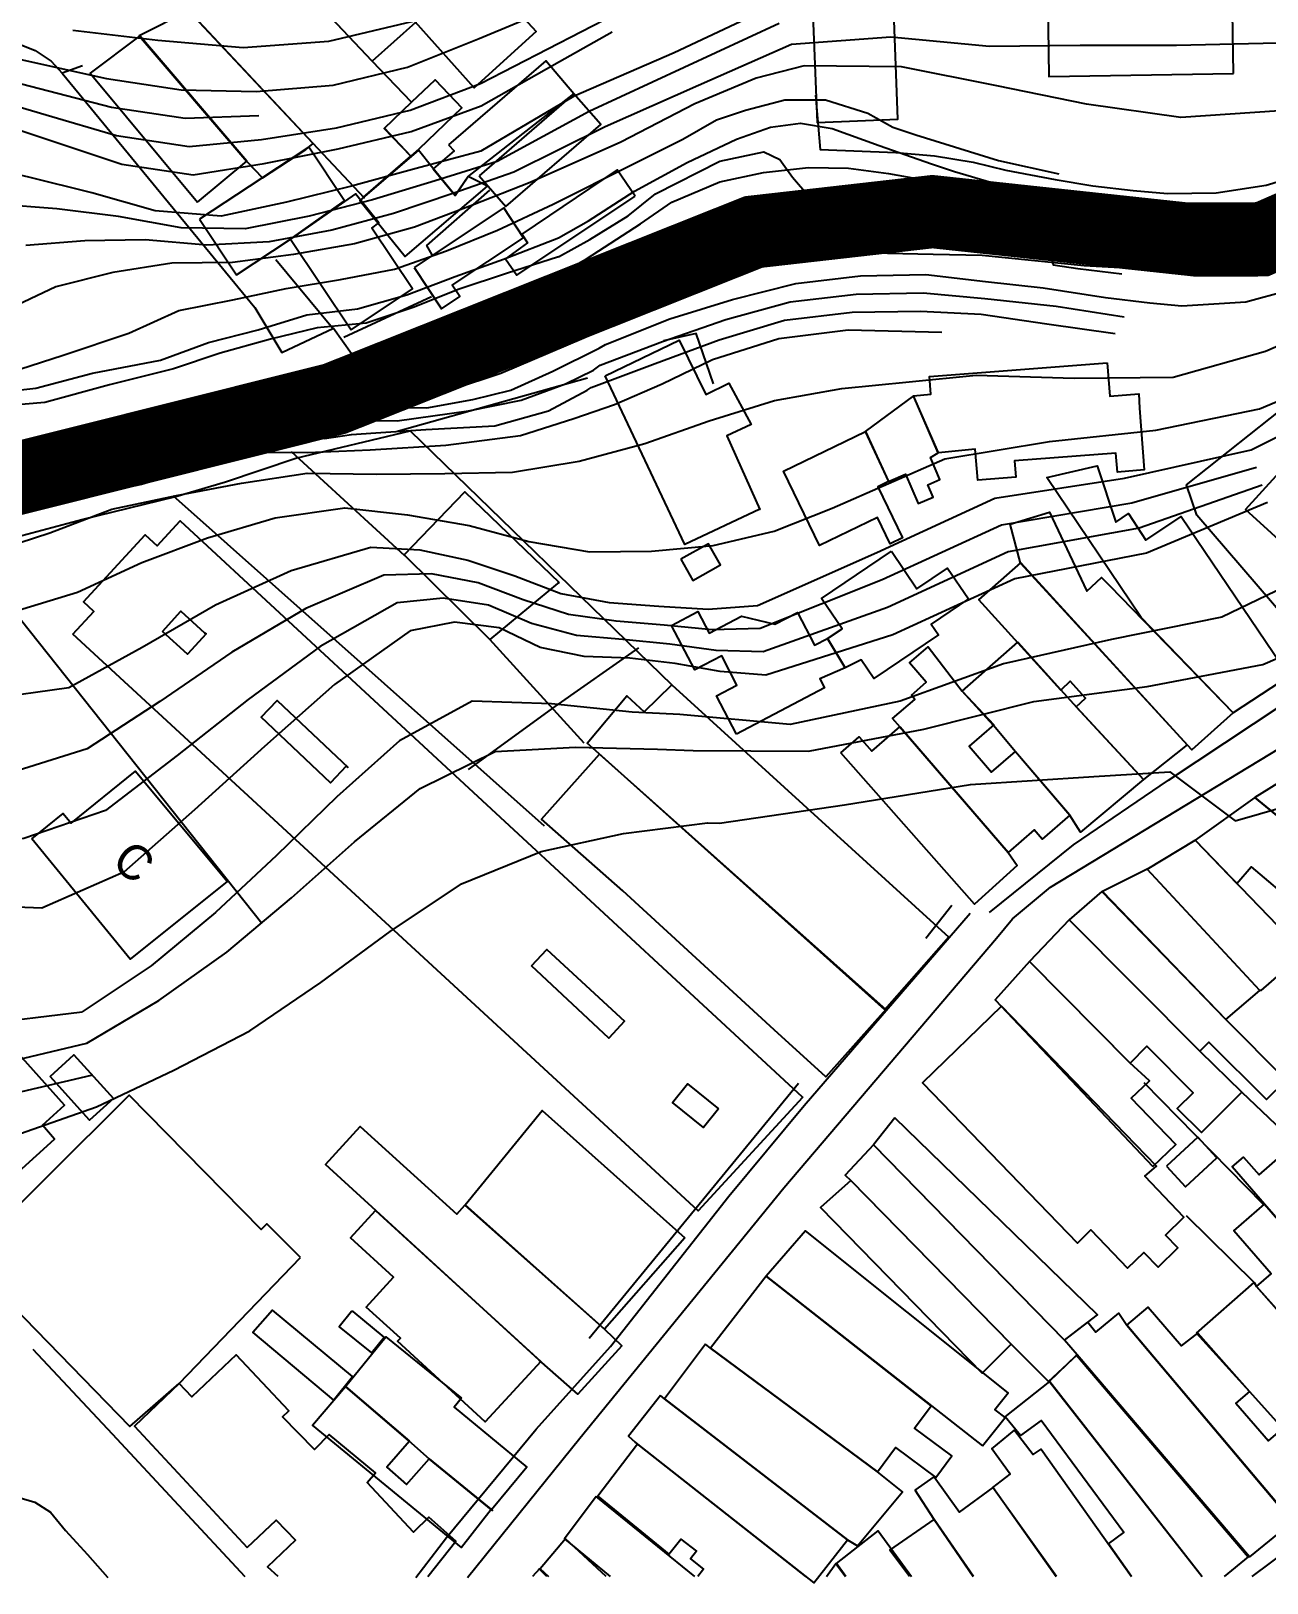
# Model space of a CAD drawing. Header units: millimetres. Extents: x 387 to 811, y 539 to 827.
# Drawn here: x 494.291 to 496.687, y 687.206 to 690.214 of the extents above; entities that cross this region are included whole.
import ezdxf

# ---------------------------------------------------------------- set-up
doc = ezdxf.new("R2010")
doc.units = ezdxf.units.MM
doc.layers.add('7', color=8, linetype='Continuous')

msp = doc.modelspace()

# ---------------------------------------------------------------- linework, layer by layer
at = {"layer": '7', "const_width": 0.1416, "elevation": 74.5159}
msp.add_lwpolyline([(491.5409, 689.4368), (491.7853, 689.6104), (492.0534, 689.6972), (492.3845, 689.7366), (492.6605, 689.6262), (493.3071, 689.3421), (493.5357, 689.2869), (493.6777, 689.2711), (494.1823, 689.3263), (494.8796, 689.5011), (495.6918, 689.8246), (496.0387, 689.864), (496.5512, 689.8088), (496.6746, 689.8091), (497.0531, 689.9748), (497.5656, 690.18), (497.8103, 690.2434), (498.3782, 690.6074), (499.8334, 691.1935), (500.5344, 691.3623)], dxfattribs=at)
at = {"layer": '7', "extrusion": (0.029306, 0.001412, 0.999569), "elevation": 88.6744}
for points in [[(664.8799, -525.8482), (664.979, -525.8197), (664.9677, -525.7558)], [(664.817, -525.2288), (664.9027, -525.6046)], [(662.5913, -525.2603), (662.8508, -525.4909), (663.3165, -525.9098), (663.7797, -526.3449), (663.8161, -526.3779), (663.8734, -526.4547), (664.2121, -527.0791), (664.1805, -527.1345)], [(662.5961, -525.1601), (662.6709, -525.2234), (662.8724, -525.4075), (663.0252, -525.5589), (663.3055, -525.8026), (663.4739, -525.9565), (663.8305, -526.2965)], [(663.7862, -526.2079), (663.8481, -526.2614)], [(663.0434, -525.5182), (663.5179, -525.9481)], [(662.6354, -524.3449), (662.6376, -524.3437), (662.6621, -524.3235), (662.6931, -524.3094), (662.7212, -524.2985), (662.7501, -524.3067), (662.773, -524.3215), (662.7863, -524.3398), (662.7907, -524.3682), (662.7889, -524.3967), (662.7776, -524.4291), (662.7568, -524.4586), (662.7201, -524.4857), (662.6712, -524.5261), (662.6253, -524.563), (662.6249, -524.5633)]]:
    msp.add_lwpolyline(points, dxfattribs=at)
at = {"layer": '7'}
for points in [[(494.7271, 690.0969, 73.704), (494.8763, 690.1089, 73.6996), (495.021, 690.1439, 73.6953), (495.1599, 690.1994, 73.6911), (495.2979, 690.2573, 73.687), (495.4359, 690.3152, 73.6829), (495.5761, 690.3684, 73.6787), (495.7169, 690.4089, 73.6745), (495.8633, 690.4325, 73.6702), (496.0083, 690.4691, 73.6659), (496.1432, 690.529, 73.6618), (496.2339, 690.6063, 73.6591), (496.3298, 690.6771, 73.6562), (496.4401, 690.7121, 73.6529), (496.5585, 690.7044, 73.6494), (496.6756, 690.681, 73.646), (496.7921, 690.6546, 73.6426), (496.9067, 690.6207, 73.6393), (497.014, 690.5934, 73.6362)], [(494.7378, 690.0037, 73.7487), (494.8828, 690.0266, 73.7444), (495.0256, 690.061, 73.7401), (495.1624, 690.1126, 73.7361), (495.2929, 690.1797, 73.7321), (495.4236, 690.2468, 73.7282), (495.5608, 690.2999, 73.7241), (495.6952, 690.3534, 73.7201), (495.8336, 690.3966, 73.716), (495.9776, 690.425, 73.7117), (496.1168, 690.4663, 73.7076), (496.2197, 690.5412, 73.7045), (496.326, 690.6116, 73.7012), (496.4442, 690.6541, 73.6977), (496.5707, 690.656, 73.694), (496.696, 690.6302, 73.6904), (496.8199, 690.5989, 73.6868), (496.9424, 690.5625, 73.6832), (497.0307, 690.5428, 73.6807), (497.0889, 690.5347, 73.679)], [(494.3718, 690.2161, 73.6693), (494.5367, 690.1963, 73.6645), (494.7024, 690.1821, 73.6597), (494.8683, 690.1947, 73.6548), (495.029, 690.2327, 73.6501), (495.114, 690.26, 73.6475), (495.2497, 690.3073, 73.6435), (495.383, 690.3566, 73.6395), (495.4952, 690.3982, 73.6362)], [(493.0796, 690.3485, 73.7519), (493.277, 690.2987, 73.7462), (493.2899, 690.2957, 73.7458), (493.4353, 690.2989, 73.7416), (493.5814, 690.2872, 73.7373), (493.7248, 690.2737, 73.7331), (493.8701, 690.2653, 73.7289), (494.0098, 690.2214, 73.7248), (494.1511, 690.1857, 73.7207), (494.2941, 690.1536, 73.7166), (494.4368, 690.1218, 73.7125), (494.5816, 690.1004, 73.7082), (494.7271, 690.0969, 73.704)], [(493.1585, 690.3073, 73.7721), (493.322, 690.2683, 73.7674), (493.3247, 690.2678, 73.7673), (493.4656, 690.2667, 73.7632), (493.6096, 690.254, 73.759), (493.7482, 690.2295, 73.7549), (493.8911, 690.2204, 73.7507), (494.0286, 690.1777, 73.7468), (494.1672, 690.1387, 73.7428), (494.307, 690.1026, 73.7387), (494.4468, 690.0665, 73.7347), (494.5894, 690.0454, 73.7305), (494.7323, 690.0504, 73.7263)], [(495.7413, 690.229, 73.8087), (495.5574, 690.1432, 73.8142), (495.3733, 690.0581, 73.8197), (495.1949, 689.9611, 73.8251), (495.0741, 689.9239, 73.8287), (494.9527, 689.8871, 73.8323), (494.8303, 689.8554, 73.8359), (494.706, 689.8306, 73.8396), (494.5817, 689.8324, 73.8432), (494.4602, 689.8547, 73.8468), (494.3407, 689.8692, 73.8502), (494.2229, 689.8783, 73.8537), (494.1111, 689.8784, 73.857), (493.989, 689.8781, 73.8605), (493.9136, 689.9196, 73.8627), (493.6606, 689.9971, 73.87), (493.4117, 690.087, 73.8772), (493.1539, 690.1617, 73.8846), (492.8894, 690.2087, 73.8923), (492.6232, 690.2472, 73.9001)], [(495.7207, 690.2577, 73.7868), (495.5379, 690.1718, 73.7923), (495.3429, 690.0875, 73.7981), (495.1628, 689.9815, 73.8035), (495.0377, 689.9475, 73.8073), (494.9124, 689.9137, 73.811), (494.786, 689.8824, 73.8147), (494.6593, 689.8553, 73.8185), (494.5317, 689.8659, 73.8222), (494.4085, 689.9003, 73.8258), (494.2862, 689.9306, 73.8293), (494.165, 689.9585, 73.8328), (494.0471, 689.9821, 73.8363), (493.8191, 690.0355, 73.8429), (493.5781, 690.0872, 73.8499), (493.3402, 690.1513, 73.8567), (493.0984, 690.2098, 73.8637), (492.8516, 690.2447, 73.8709)], [(493.3539, 690.2411, 73.7889), (493.4959, 690.2347, 73.7847), (493.638, 690.221, 73.7806), (493.7717, 690.1852, 73.7767), (493.9119, 690.1756, 73.7726), (494.0475, 690.134, 73.7687), (494.1835, 690.0919, 73.7648), (494.3202, 690.0516, 73.7608), (494.4567, 690.0115, 73.7569), (494.5972, 689.9902, 73.7528), (494.7378, 690.0037, 73.7487)], [(497.1899, 690.2304, 73.8111), (497.0615, 690.1563, 73.8149), (496.8952, 690.0937, 73.8199), (496.7115, 690.0592, 73.8253), (496.5205, 690.0466, 73.831), (496.3375, 690.0725, 73.8363), (496.1637, 690.108, 73.8413), (495.9786, 690.1449, 73.8467), (495.7899, 690.1469, 73.8522), (495.6969, 690.1229, 73.855), (495.578, 690.0731, 73.8586), (495.4345, 689.9989, 73.8629), (495.2588, 689.9202, 73.8681), (495.1465, 689.8767, 73.8715), (495.034, 689.8342, 73.8748), (494.9182, 689.8013, 73.8783), (494.7995, 689.7809, 73.8818), (494.6816, 689.7654, 73.8853), (494.5635, 689.7641, 73.8887), (494.4492, 689.7463, 73.8921), (494.3386, 689.7181, 73.8954), (494.2391, 689.6713, 73.8984)], [(497.0785, 690.2365, 73.7919), (496.8974, 690.2019, 73.7973), (496.7078, 690.1904, 73.8028), (496.5118, 690.1858, 73.8086), (496.3249, 690.1864, 73.8141), (496.1492, 690.1841, 73.8192), (495.9579, 690.202, 73.8248), (495.7654, 690.1879, 73.8305), (495.5847, 690.1084, 73.8359), (495.4039, 690.0285, 73.8413), (495.2268, 689.9406, 73.8466), (495.1103, 689.9001, 73.8501), (494.9934, 689.8606, 73.8536), (494.8743, 689.8284, 73.8571), (494.7528, 689.8057, 73.8607), (494.6316, 689.7989, 73.8642), (494.5118, 689.8094, 73.8677), (494.3951, 689.8077, 73.8712), (494.2807, 689.7983, 73.8745)], [(495.8119, 690.0897, 74.0291), (495.8209, 689.9846, 74.0286), (495.9673, 689.9787, 74.0236), (496.0429, 689.9725, 74.021), (496.1175, 689.9597, 74.0183), (496.1812, 689.9442, 74.0161), (496.2764, 689.9265, 74.0128), (496.3495, 689.9138, 74.0103), (496.4277, 689.9053, 74.0075), (496.4944, 689.8989, 74.0029), (496.5886, 689.9004, 73.9862), (496.6858, 689.9154, 73.9831), (496.7692, 689.9403, 73.9802), (496.8447, 689.9716, 73.9777), (496.9272, 690.0059, 73.975), (497.0081, 690.0473, 73.9724), (497.0831, 690.0975, 73.9699), (497.1292, 690.1296, 73.9685), (497.172, 690.1366, 73.9625), (497.2416, 690.1625, 73.9557), (497.3095, 690.1849, 73.9532), (497.4147, 690.2096, 73.9387), (497.4059, 690.24, 73.9391)], [(493.3861, 690.2137, 73.8104), (493.5262, 690.2025, 73.8063), (493.6663, 690.1878, 73.8023), (493.795, 690.141, 73.7985), (493.9328, 690.1308, 73.7945), (494.0664, 690.0904, 73.7907), (494.1995, 690.045, 73.7868), (494.3331, 690.0006, 73.783), (494.4667, 689.9562, 73.7791), (494.605, 689.9351, 73.7751), (494.743, 689.9572, 73.771)], [(494.0405, 690.1559, 73.8297), (494.1189, 690.1834, 73.8271), (494.1774, 690.2026, 73.8252), (494.2015, 690.2003, 73.8245), (494.2555, 690.1941, 73.8224), (494.2989, 690.1764, 73.821), (494.3298, 690.1558, 73.8199), (494.3512, 690.1323, 73.8191)], [(494.743, 689.9572, 73.771), (494.8861, 689.9855, 73.7668), (495.0279, 690.0194, 73.7626), (495.1637, 690.069, 73.7585), (495.2905, 690.1409, 73.7547), (495.4174, 690.2125, 73.7509)], [(491.6993, 690.05, 74.0172), (491.9486, 690.0574, 74.0099), (492.1933, 690.104, 74.0026), (492.4389, 690.1407, 73.9954), (492.6845, 690.1263, 73.9882), (492.927, 690.0672, 73.9812), (493.1698, 690.0084, 73.9741), (493.4067, 689.9318, 73.9673), (493.6307, 689.8259, 73.9609), (493.8451, 689.6986, 73.9548), (494.0367, 689.5987, 73.9493), (494.0625, 689.5888, 73.9485), (494.1743, 689.5699, 73.9453), (494.269, 689.5587, 73.9425), (494.3531, 689.5859, 73.94), (494.4805, 689.6287, 73.9362), (494.5775, 689.6722, 73.9333), (494.6819, 689.6928, 73.9302), (494.7857, 689.7149, 73.9272), (494.8907, 689.7323, 73.9241), (494.9952, 689.7526, 73.921), (495.0962, 689.7878, 73.918), (495.1951, 689.828, 73.915), (495.3032, 689.8783, 73.9118)], [(494.3905, 690.1465, 73.8179), (494.3512, 690.1323, 73.8191), (494.7249, 689.6782, 73.96), (494.7769, 689.5907, 74.0409), (494.8775, 689.6382, 74.0711), (494.912, 689.589, 74.0699)], [(491.6902, 690.0056, 74.0624), (491.941, 690.0008, 74.055), (492.1885, 690.0429, 74.0477), (492.4351, 690.0819, 74.0404), (492.6762, 690.0399, 74.0334), (492.917, 689.9685, 74.0265), (493.1586, 689.8983, 74.0195), (493.399, 689.8285, 74.0125), (493.6115, 689.7024, 74.0065), (493.8272, 689.5739, 74.0003), (494.0598, 689.5119, 73.9936), (494.1819, 689.5087, 73.99), (494.3003, 689.5221, 73.9865), (494.4097, 689.551, 73.9833), (494.5416, 689.5762, 73.9794), (494.6349, 689.6104, 73.9766), (494.7313, 689.6348, 73.9737), (494.8256, 689.6639, 73.9709), (494.9238, 689.6758, 73.968), (495.0193, 689.7029, 73.9652), (495.1129, 689.7383, 73.9624), (495.2068, 689.7719, 73.9596), (495.3137, 689.813, 73.9564)], [(495.3032, 689.8783, 73.9118), (495.459, 689.9567, 73.9071), (495.5545, 690.0043, 73.9042), (495.6201, 690.0417, 73.9022), (495.6764, 690.0606, 73.9006), (495.7527, 690.0805, 73.8983), (495.8313, 690.0807, 73.896), (495.9131, 690.0551, 73.8936), (495.9617, 690.0276, 73.8922), (496.0066, 690.0127, 73.8909), (496.1664, 689.9629, 73.8863), (496.284, 689.9376, 73.8829)], [(495.3135, 689.7764, 73.9789), (495.2127, 689.744, 73.9819), (495.1212, 689.7136, 73.9846), (495.0314, 689.678, 73.9873), (494.9403, 689.6478, 73.99), (494.8455, 689.6386, 73.9928), (494.7552, 689.6168, 73.9955), (494.6577, 689.5895, 73.9984), (494.5668, 689.5591, 74.0011), (494.4431, 689.5284, 74.0048), (494.3176, 689.4942, 74.0085), (494.1876, 689.483, 74.0123), (494.0584, 689.4735, 74.0161), (493.8185, 689.5116, 74.0231), (493.602, 689.6407, 74.0293), (493.3952, 689.7769, 74.0351), (493.1529, 689.8434, 74.0422), (492.9122, 689.9192, 74.0491), (492.6721, 689.9969, 74.056), (492.433, 690.0527, 74.063), (492.1859, 690.0123, 74.0703), (491.9372, 689.9723, 74.0776), (491.6855, 689.9834, 74.085)], [(495.3137, 689.813, 73.9564), (495.3718, 689.8463, 73.9547), (495.461, 689.904, 73.952), (495.5629, 689.9592, 73.9489), (495.6584, 690.0044, 73.946), (495.7248, 690.028, 73.9441), (495.7825, 690.0357, 73.9424), (495.8439, 690.0255, 73.9406), (495.9356, 689.9922, 73.9379), (496.0369, 689.9567, 73.935), (496.0816, 689.942, 73.9337), (496.1537, 689.9205, 73.9316), (496.2493, 689.893, 73.9289), (496.2596, 689.8229, 73.9287), (496.2728, 689.7607, 73.9284), (496.3207, 689.7535, 73.927), (496.406, 689.7432, 73.9245)], [(495.3135, 689.7764, 73.9789), (495.3741, 689.8097, 73.9771), (495.4489, 689.8561, 73.9748), (495.5016, 689.8987, 73.9732), (495.6264, 689.9618, 73.9695), (495.7114, 689.9799, 73.967), (495.7426, 689.9649, 73.9661), (495.7672, 689.9309, 73.9654), (495.8975, 689.7791, 73.9618)], [(494.187, 689.3772, 74.1359), (494.3087, 689.4046, 74.1182), (494.671, 689.4863, 74.0857), (494.8316, 689.5312, 74.0692), (494.9952, 689.5911, 74.0437), (495.0841, 689.6291, 74.0343), (495.2693, 689.7175, 74.0155), (495.3678, 689.7725, 74.006), (495.4725, 689.8407, 73.9941), (495.5332, 689.8826, 73.9882), (495.6261, 689.9219, 73.9832), (495.711, 689.9397, 73.9758), (495.7984, 689.9494, 73.9701), (495.8761, 689.9483, 73.9673), (495.9535, 689.9378, 73.9574), (496.1745, 689.8986, 73.9391), (496.4101, 689.8805, 73.9275), (496.6605, 689.8807, 73.9135), (496.6966, 689.8863, 73.9122)], [(495.0684, 689.7801, 73.9663), (495.0579, 689.7985, 73.9444), (495.1805, 689.9056, 73.9247)], [(494.2066, 688.9194, 74.2818), (494.364, 688.9415, 74.2772), (494.5064, 689.0198, 74.2729), (494.6482, 689.1016, 74.2686), (494.7954, 689.1684, 74.2642), (494.9494, 689.2133, 74.2596), (495.0444, 689.2085, 74.2568), (495.1377, 689.1882, 74.2541), (495.2286, 689.1581, 74.2515), (495.3178, 689.1238, 74.2489), (495.412, 689.1063, 74.2462), (495.5079, 689.0994, 74.2434), (495.6036, 689.0937, 74.2406), (495.6991, 689.1006, 74.2378), (495.9307, 689.2031, 74.2309), (496.1595, 689.3087, 74.224), (496.4109, 689.3471, 74.2166), (496.6565, 689.402, 74.2093), (496.8823, 689.5144, 74.2025), (497.1133, 689.6198, 74.1956), (497.3505, 689.7108, 74.1885), (497.6083, 689.7667, 74.1809), (497.8492, 689.816, 74.1737), (497.9507, 689.8391, 74.1707)], [(496.7806, 689.7827, 73.9137), (496.6846, 689.7569, 73.9235), (496.5887, 689.7473, 73.9317), (496.5393, 689.7466, 73.9336), (496.4258, 689.7535, 73.938), (496.3327, 689.7591, 73.9419), (496.1348, 689.7789, 73.9479), (496.0397, 689.781, 73.9623), (495.8924, 689.784, 73.968), (495.8158, 689.7779, 73.9754), (495.7121, 689.7576, 73.9834), (495.6404, 689.7361, 73.9902), (495.5639, 689.7013, 73.997), (495.4813, 689.6698, 74.002), (495.4232, 689.6443, 74.0037), (495.2018, 689.5502, 74.0215), (494.9303, 689.4606, 74.0662), (494.6654, 689.3829, 74.1064), (494.5052, 689.3348, 74.1251), (494.1877, 689.269, 74.1585)], [(494.8755, 689.6381, 74.0018), (494.7653, 689.7703, 73.9384)], [(494.9636, 689.5811, 74.0343), (495.0076, 689.4845, 74.0332), (495.0583, 689.4839, 74.0317), (495.1473, 689.4999, 74.029), (495.221, 689.5179, 74.0269), (495.3025, 689.5548, 74.0244), (495.3922, 689.5996, 74.0217), (495.4044, 689.6065, 74.0214), (495.5297, 689.6562, 74.0176), (495.6506, 689.6939, 74.014), (495.7734, 689.7246, 74.0104), (495.899, 689.7396, 74.0067), (496.0257, 689.7422, 74.0029), (496.1413, 689.7287, 73.9996), (496.253, 689.7166, 73.9963), (496.3742, 689.6979, 73.9928), (496.4601, 689.6872, 73.9903), (496.5222, 689.6815, 73.9885), (496.6465, 689.6889, 73.9848), (496.727, 689.7114, 73.9824)], [(498.1137, 689.7152, 74.2783), (497.9589, 689.6519, 74.2829), (497.723, 689.5781, 74.29), (497.5084, 689.5241, 74.2963), (497.3324, 689.4865, 74.3015), (497.125, 689.4346, 74.3077), (496.957, 689.3118, 74.3128), (496.7915, 689.1704, 74.3178), (496.5995, 689.0778, 74.3236), (496.3855, 689.0345, 74.3299), (496.1766, 688.9875, 74.3361), (495.9763, 688.9148, 74.3421), (495.7629, 688.8697, 74.3484), (495.5491, 688.8895, 74.3547), (495.4566, 688.8935, 74.3574), (495.2999, 688.9098, 74.3619), (495.1458, 688.9148, 74.3665), (495.005, 688.8384, 74.3707), (494.8838, 688.7295, 74.3744), (494.767, 688.6162, 74.378), (494.6484, 688.5051, 74.3816), (494.524, 688.4017, 74.3854), (494.39, 688.3131, 74.3895)], [(494.8864, 689.5526, 74.0591), (494.9296, 689.459, 74.0579), (495.0004, 689.4582, 74.0558), (495.1391, 689.4776, 74.0518), (495.2413, 689.4987, 74.0487), (495.327, 689.5304, 74.0462), (495.3814, 689.5564, 74.0445), (495.3944, 689.5663, 74.0441), (495.5154, 689.6126, 74.0405), (495.6377, 689.6549, 74.0369), (495.7627, 689.689, 74.0332), (495.891, 689.7042, 74.0294), (496.0206, 689.7067, 74.0256), (496.1404, 689.6959, 74.0221), (496.2783, 689.6809, 74.0181), (496.4106, 689.6598, 74.0142)], [(494.8975, 689.6208, 74.0705), (495.0674, 689.6993, 73.9885)], [(494.2057, 689.202, 74.1693), (494.3273, 689.2412, 74.1656), (494.4473, 689.287, 74.162), (494.5728, 689.3135, 74.1583), (494.699, 689.3376, 74.1546), (494.8264, 689.357, 74.1508), (494.9601, 689.3553, 74.1469), (495.0929, 689.3561, 74.143), (495.2244, 689.3588, 74.1392), (495.3534, 689.3801, 74.1354), (495.4808, 689.4148, 74.1316), (495.6054, 689.4585, 74.1279), (495.7324, 689.4982, 74.1241), (495.8627, 689.5212, 74.1202), (495.9932, 689.5344, 74.1164), (496.1235, 689.5473, 74.1125), (496.3134, 689.5409, 74.107), (496.5051, 689.5434, 74.1014), (496.6846, 689.5933, 74.096), (496.8602, 689.6697, 74.0908)], [(494.3991, 688.2518, 74.4117), (494.5387, 688.3345, 74.4075), (494.6707, 688.4287, 74.4035), (494.7956, 688.5341, 74.3997), (494.9182, 688.6424, 74.396), (495.0452, 688.7461, 74.3921), (495.1905, 688.8176, 74.3877), (495.3464, 688.8262, 74.3831), (495.5052, 688.822, 74.3785), (495.5747, 688.8192, 74.3765), (495.798, 688.8179, 74.3699), (496.0216, 688.861, 74.3633), (496.2349, 688.9145, 74.357), (496.4552, 688.9438, 74.3505), (496.6792, 688.986, 74.3438), (496.8841, 689.0749, 74.3377), (497.0612, 689.2164, 74.3323), (497.2144, 689.3661, 74.3276), (497.4253, 689.4244, 74.3213), (497.5751, 689.4469, 74.3169), (497.7546, 689.4666, 74.3116), (497.9726, 689.5166, 74.3052), (498.1269, 689.6028, 74.3005), (498.1834, 689.6569, 74.2988)], [(494.7732, 689.519, 74.0849), (494.8146, 689.4268, 74.0838), (494.8598, 689.4244, 74.0825), (494.9121, 689.4318, 74.0809), (494.9593, 689.435, 74.0795), (495.0564, 689.4418, 74.0767), (495.19, 689.4485, 74.0727), (495.2939, 689.4781, 74.0696), (495.3691, 689.5178, 74.0674), (495.377, 689.5232, 74.0671), (495.501, 689.5694, 74.0634), (495.6249, 689.6156, 74.0597), (495.7517, 689.6534, 74.056), (495.883, 689.6691, 74.0521), (496.0156, 689.6711, 74.0482), (496.133, 689.6654, 74.0448), (496.2601, 689.6468, 74.0411), (496.3931, 689.6276, 74.0372)], [(496.0568, 689.6297, 74.0695), (495.8749, 689.634, 74.0748), (495.7408, 689.6177, 74.0788), (495.6122, 689.5765, 74.0826), (495.5148, 689.5298, 74.0855), (495.4218, 689.4898, 74.0883), (495.3435, 689.4622, 74.0907), (495.24, 689.4295, 74.0937), (495.0951, 689.4108, 74.098), (494.9485, 689.4015, 74.1023), (494.827, 689.3965, 74.1059), (494.7168, 689.3969, 74.1091), (494.6691, 689.487, 74.1104)], [(494.2515, 689.0868, 74.2354), (494.3811, 689.1264, 74.2315), (494.5054, 689.1841, 74.2278), (494.6328, 689.2319, 74.224), (494.7641, 689.2703, 74.2201), (494.8995, 689.2896, 74.2161), (495.0208, 689.2766, 74.2126), (495.1405, 689.2557, 74.2091), (495.2563, 689.2249, 74.2057), (495.3734, 689.2047, 74.2023), (495.4936, 689.2059, 74.1988), (495.6136, 689.2169, 74.1953), (495.7319, 689.2443, 74.1918), (495.8443, 689.2889, 74.1884), (495.9534, 689.3373, 74.1851), (496.0625, 689.385, 74.1819), (496.2653, 689.4184, 74.1759), (496.4715, 689.4401, 74.1698), (496.673, 689.482, 74.1638), (496.8646, 689.5624, 74.1581)], [(496.7854, 689.0034, 74.4147), (496.5514, 689.2755, 74.3001), (496.5313, 689.3343, 74.2716), (496.735, 689.4959, 74.2248)], [(493.9488, 688.5974, 74.3852), (493.8949, 688.6769, 74.3873), (493.7988, 688.8886, 74.3418), (493.7536, 689.0522, 74.2989), (493.7526, 689.1935, 74.2723), (493.8594, 689.1938, 74.2687), (494.0306, 689.2096, 74.265), (494.1629, 689.2166, 74.2607), (494.2631, 689.2338, 74.2573), (494.3895, 689.2673, 74.2531), (494.5715, 689.3121, 74.2557), (494.6678, 689.3402, 74.2235), (494.8045, 689.3862, 74.1898), (495.0261, 689.439, 74.1599), (495.5331, 688.9466, 74.6099)], [(495.0156, 689.1971, 74.3546), (494.7956, 689.3987, 74.2237)], [(496.6672, 689.3681, 74.2315), (496.4251, 689.2988, 74.2387), (496.1725, 689.2564, 74.2461), (495.941, 689.1501, 74.2531), (495.7045, 689.0557, 74.2601), (495.6113, 689.0535, 74.2629), (495.5185, 689.0623, 74.2656), (495.4253, 689.0704, 74.2683), (495.3332, 689.083, 74.271), (495.245, 689.1117, 74.2735), (495.158, 689.1445, 74.276), (495.067, 689.1616, 74.2787), (494.9749, 689.1593, 74.2814), (494.8234, 689.0947, 74.2859), (494.6798, 689.0101, 74.2902), (494.5403, 688.9147, 74.2945), (494.3994, 688.8224, 74.2987), (494.2638, 688.7802, 74.3028), (494.0824, 688.7392, 74.3081), (493.9534, 688.7101, 74.312), (493.8328, 688.7008, 74.3155), (493.7488, 688.7077, 74.318)], [(496.6779, 689.334, 74.2536), (496.4396, 689.2505, 74.2607), (496.1854, 689.2043, 74.2683), (495.9514, 689.0968, 74.2753), (495.7101, 689.0106, 74.2825), (495.6193, 689.0131, 74.2851), (495.5293, 689.0255, 74.2877), (495.4385, 689.0344, 74.2904), (495.3483, 689.0422, 74.293), (495.2614, 689.0654, 74.2955), (495.1781, 689.1009, 74.2979), (495.0897, 689.1148, 74.3005), (495.0004, 689.1054, 74.3031), (494.8515, 689.0212, 74.3076), (494.7115, 688.9186, 74.3119), (494.574, 688.8097, 74.3161), (494.4349, 688.7032, 74.3203), (494.2766, 688.6491, 74.325), (494.1092, 688.6236, 74.33), (493.9875, 688.6088, 74.3335), (493.8289, 688.6047, 74.3382), (493.758, 688.6206, 74.3403)], [(494.5655, 689.3139, 74.2494), (495.2856, 688.6732, 74.7816)], [(496.6884, 689.2999, 74.2758), (496.4538, 689.2022, 74.2828), (496.1984, 689.152, 74.2904), (495.962, 689.0436, 74.2975), (495.7155, 688.9657, 74.3048), (495.627, 688.9728, 74.3074), (495.54, 688.9884, 74.3099), (495.452, 688.9983, 74.3125), (495.3635, 689.0015, 74.3151), (495.2778, 689.0191, 74.3176), (495.1982, 689.0573, 74.3198), (495.1121, 689.0681, 74.3224), (495.0259, 689.0514, 74.3249), (494.8794, 688.9475, 74.3293), (494.7435, 688.8271, 74.3335), (494.6078, 688.7046, 74.3377), (494.4705, 688.5839, 74.3419), (494.3116, 688.5138, 74.3466), (494.13, 688.521, 74.3519)], [(494.7386, 688.4843, 74.4746), (494.1494, 689.2248, 74.2633)], [(491.2565, 688.8975, 74.4805), (491.4198, 688.9252, 74.4757), (491.5512, 689.0715, 74.4716), (491.7807, 689.0863, 74.4649), (492.0103, 689.1008, 74.4581), (492.2035, 688.9838, 74.4526), (492.4204, 688.9042, 74.4464), (492.6395, 688.8271, 74.4401), (492.8625, 688.7607, 74.4336), (493.0862, 688.6591, 74.4272), (493.2985, 688.543, 74.4211), (493.353, 688.524, 74.4196), (493.3982, 688.4808, 74.4183), (493.5049, 688.5443, 74.4151), (493.5777, 688.491, 74.413), (493.712, 688.3971, 74.4092), (493.9303, 688.3331, 74.4029), (494.1871, 688.2881, 74.3955), (494.39, 688.3131, 74.3895)], [(495.4686, 689.0185, 74.4486), (495.3066, 688.9046, 74.4629), (495.1385, 688.7829, 74.4817)], [(495.3634, 688.8335, 74.4966), (495.1802, 689.0348, 74.3846)], [(496.1492, 688.5055, 74.4563), (496.312, 688.6367, 74.4451), (496.4962, 688.7622, 74.4157), (496.7704, 688.9434, 74.3973), (496.9365, 689.0247, 74.4038), (496.9365, 689.0247, 74.4058), (497.1379, 688.8542, 74.4585), (497.357, 688.6052, 73.1578)], [(491.2098, 688.7411, 74.5045), (491.3731, 688.7492, 74.4997), (491.6237, 688.9074, 74.4922), (491.8479, 688.9164, 74.4856), (492.0719, 688.9247, 74.479), (492.2687, 688.8326, 74.4734), (492.4831, 688.7677, 74.4672), (492.6988, 688.7035, 74.4609), (492.9113, 688.6307, 74.4548), (493.1406, 688.556, 74.4482), (493.3419, 688.4553, 74.4424), (493.4818, 688.3774, 74.4384), (493.5453, 688.3361, 74.4366), (493.588, 688.2948, 74.4354), (493.7026, 688.3475, 74.432), (493.7455, 688.3033, 74.4308), (493.9561, 688.2348, 74.4247), (494.1945, 688.2034, 74.4178), (494.3991, 688.2518, 74.4117)], [(496.9685, 688.8953, 74.4133), (497.1626, 688.7708, 74.4507), (497.561, 688.3888, 74.4644), (497.7493, 688.1919, 74.47), (497.7878, 688.1338, 74.4662), (497.759, 688.0845, 74.4714), (497.6395, 687.9632, 74.485), (497.5328, 687.8835, 74.4965), (497.1511, 687.5785, 74.5323), (497.0362, 687.4881, 74.5439), (496.8302, 687.3471, 74.5627), (496.6578, 687.218, 74.5792)], [(494.4174, 688.129, 74.4562), (494.5679, 688.1998, 74.4517), (494.7149, 688.2762, 74.4473), (494.8525, 688.3699, 74.4431), (494.987, 688.4686, 74.4391), (495.1255, 688.5613, 74.4349), (495.2796, 688.6237, 74.4303), (495.4396, 688.6586, 74.4255), (495.6027, 688.6792, 74.4207), (495.6257, 688.6783, 74.42), (495.8681, 688.7142, 74.4129), (496.1123, 688.7538, 74.4057), (496.3515, 688.7688, 74.3986), (496.4992, 688.7783, 74.3943), (496.6256, 688.6828, 74.3907), (496.8995, 688.7618, 74.3826), (497.0165, 688.844, 74.379), (497.065, 688.8815, 74.3775)], [(491.3327, 688.5854, 74.5236), (491.5077, 688.7098, 74.5183), (491.6964, 688.7431, 74.5127), (491.9152, 688.7464, 74.5063), (492.1336, 688.7486, 74.4999), (492.3337, 688.6812, 74.4941), (492.5456, 688.6314, 74.488), (492.7581, 688.5799, 74.4818), (492.9727, 688.5338, 74.4756), (493.1844, 688.4635, 74.4695), (493.4185, 688.3743, 74.4627), (493.5582, 688.2965, 74.4587), (493.658, 688.2216, 74.4559), (493.7125, 688.1664, 74.4544), (493.8292, 688.211, 74.4509), (493.8902, 688.1613, 74.4492), (493.9818, 688.1364, 74.4466), (494.1982, 688.1407, 74.4402), (494.4083, 688.1902, 74.434)], [(491.3807, 688.5031, 74.5447), (491.5708, 688.564, 74.5391), (491.7691, 688.5791, 74.5332), (491.9821, 688.5764, 74.527), (492.1952, 688.5725, 74.5208), (492.3989, 688.53, 74.5148), (492.6081, 688.4951, 74.5088), (492.8175, 688.4564, 74.5027), (493.0278, 688.4203, 74.4966), (493.2389, 688.3862, 74.4904), (493.4354, 688.3061, 74.4848), (493.6124, 688.2064, 74.4797), (493.7537, 688.1123, 74.4757), (493.7997, 688.0728, 74.4744), (493.9191, 688.1129, 74.4709), (493.9745, 688.0613, 74.4693), (494.2573, 688.0726, 74.461), (494.4174, 688.129, 74.4562)], [(496.6796, 687.9401, 74.5726), (496.449, 688.1753, 74.581)], [(496.6385, 688.1569, 74.5459), (496.7427, 688.0581, 74.6009)], [(496.5303, 687.918, 74.5772), (496.6625, 687.7883, 74.6886)], [(494.2941, 687.6592, 74.581), (494.4482, 687.4945, 74.587), (494.7053, 687.218, 74.5886)], [(495.06, 687.2184, 74.8487), (495.1147, 687.287, 74.7538), (495.0622, 687.3335, 75.0489), (495.0325, 687.3045, 75.0496), (494.9427, 687.4005, 75.0815), (494.9588, 687.4189, 75.0812), (494.8691, 687.4933, 75.1154), (494.8405, 687.4646, 75.1158), (494.7784, 687.528, 75.0521), (494.7906, 687.5395, 75.0519), (494.6886, 687.648, 75.0711), (494.6023, 687.5665, 75.0661), (494.5777, 687.5923, 75.0677), (494.4913, 687.5096, 75.0715), (494.7098, 687.2743, 75.0589)], [(496.5609, 687.2182, 74.727), (496.265, 687.5963, 74.7474), (496.3182, 687.6476, 74.7397), (496.6509, 687.2565, 74.713)], [(496.4249, 687.2182, 74.7563), (496.38, 687.2817, 74.762), (496.4094, 687.3037, 74.7591), (496.2497, 687.5205, 74.7938), (496.2092, 687.4914, 74.795), (496.1797, 687.5276, 74.7965), (496.2661, 687.5963, 74.7858), (496.5615, 687.2182, 74.7481)], [(495.4621, 687.4786, 74.7781), (495.4665, 687.4751, 74.7822), (495.3897, 687.3737, 74.7835), (495.5275, 687.2618, 74.7985), (495.5507, 687.2909, 74.7982), (495.5808, 687.2671, 74.7899), (495.5696, 687.2527, 74.7878), (495.5949, 687.2325, 74.7797), (495.5837, 687.2183, 74.7779)], [(495.7929, 687.2183, 74.7629), (495.4621, 687.4786, 74.7781)], [(496.2789, 687.2182, 74.7502), (496.156, 687.3907, 74.7523), (496.1893, 687.4164, 74.747), (496.1536, 687.466, 74.7381), (496.1979, 687.5016, 74.7459), (496.2341, 687.4545, 74.7438), (496.2493, 687.4651, 74.7501), (496.4248, 687.2182, 74.7504)], [(496.005, 687.3854, 74.7246), (496.0422, 687.4115, 74.7237), (496.0913, 687.3431, 74.7563), (496.1561, 687.3907, 74.7545), (496.2787, 687.2182, 74.7456)], [(495.3863, 687.3735, 74.669), (495.3254, 687.2913, 74.672), (495.4138, 687.2181, 74.6844)], [(495.5781, 687.2182, 74.6969), (495.3863, 687.3735, 74.669)], [(496.1183, 687.2181, 74.6715), (496.0417, 687.3285, 74.6411), (496.005, 687.3854, 74.7246)], [(494.7098, 687.2743, 75.0589), (494.7663, 687.3277, 75.0579), (494.8033, 687.2886, 75.0579), (494.749, 687.2371, 75.0589), (494.769, 687.2187, 75.0593)], [(495.9942, 687.2181, 74.649), (495.9561, 687.2696, 74.643), (496.0417, 687.3285, 74.6411), (496.1176, 687.2181, 74.649)], [(495.8705, 687.2183, 74.778), (495.8523, 687.2433, 74.7791), (495.9331, 687.3067, 74.7773), (495.9983, 687.2183, 74.7761)], [(495.3273, 687.2914, 74.737), (495.278, 687.2333, 74.7378), (495.2942, 687.2182, 74.7368)], [(495.4057, 687.2182, 74.7341), (495.3273, 687.2914, 74.737)], [(495.8329, 687.2182, 74.7554), (495.8515, 687.2433, 74.7542), (495.8699, 687.2182, 74.7569)], [(496.6509, 687.2565, 74.713), (496.604, 687.2182, 74.7212)], [(495.2907, 687.2181, 74.6815), (495.2762, 687.2332, 74.6793), (495.2765, 687.2332, 74.6863), (495.2628, 687.2181, 74.6865)]]:
    msp.add_polyline3d(points, dxfattribs=at)
for points in [[(495.1147, 690.3077, 73.7269), (495.0363, 690.2308, 73.8094), (494.9522, 690.1555, 73.7437), (494.7597, 690.36, 73.7098), (494.8197, 690.4188, 73.6972), (494.9694, 690.2651, 73.7112), (495.0126, 690.3071, 73.7081), (494.8645, 690.4589, 73.6831), (494.9176, 690.5101, 73.6998)], [(496.6226, 690.1318, 73.9604), (496.6168, 690.4867, 73.9653), (496.3671, 690.4826, 73.9632), (496.37, 690.317, 73.9692), (496.2615, 690.3151, 73.971), (496.2644, 690.1261, 73.9674)], [(494.9352, 689.8922, 73.9259), (495.0272, 689.9713, 73.8858), (494.976, 690.0256, 73.8886), (495.0286, 690.0763, 73.8964), (494.9522, 690.1555, 73.7437), (494.7585, 690.3613, 73.7099), (494.7408, 690.3838, 73.8097), (494.5962, 690.2535, 73.7926), (494.9365, 689.8906, 73.9259)], [(495.0363, 690.2308, 73.8094), (495.1154, 690.3072, 73.7268), (495.153, 690.3397, 73.8134), (495.27, 690.2133, 73.8158), (495.1502, 690.1037, 73.8273), (495.0354, 690.2318, 73.8094)], [(494.5965, 690.2535, 73.8016), (494.5007, 690.205, 73.809), (494.7095, 689.9611, 73.8974), (494.7393, 689.9298, 73.9094), (494.8234, 689.9848, 73.9158), (494.8381, 689.9963, 73.9068)], [(495.9637, 690.2518, 74.026), (495.8066, 690.2457, 74.0318), (495.8148, 690.0369, 74.0368), (495.9718, 690.043, 74.0263)], [(494.6133, 689.8825, 73.9066), (494.7089, 689.9618, 73.8974), (494.5015, 690.205, 73.8359), (494.4054, 690.1326, 73.8477)], [(495.1004, 689.9938, 73.8698), (495.1111, 689.9818, 73.8782), (495.0706, 689.9467, 73.8882), (495.1132, 689.8955, 73.8854), (495.1375, 689.9315, 73.221), (495.3434, 690.0926, 73.867), (495.2891, 690.1565, 73.8454)], [(495.0427, 689.985, 73.8943), (495.0275, 689.9713, 73.897), (494.9758, 690.025, 73.8953), (495.0289, 690.0767, 73.8964), (495.0745, 690.1193, 73.891), (495.1263, 690.0653, 73.8929)], [(495.1594, 689.9332, 73.9381), (495.2111, 689.8742, 73.978), (495.3957, 690.0327, 73.949), (495.3434, 690.0926, 73.867)], [(494.6177, 689.8496, 73.9234), (494.6893, 689.7415, 73.9457), (494.794, 689.8106, 74.0084), (494.8987, 689.885, 73.9404), (494.8295, 689.9887, 73.9156), (494.7382, 689.9291, 73.9094)], [(495.1756, 689.9131, 73.9036), (495.1384, 689.9322, 73.221), (495.1131, 689.8953, 73.8854), (495.07, 689.9482, 73.9039), (495.042, 689.9835, 73.8944), (494.9282, 689.8859, 73.9418), (495.0165, 689.7772, 73.9526)], [(495.4619, 689.8937, 73.9733), (495.4273, 689.9448, 73.9513), (495.2426, 689.8204, 73.9735), (495.2533, 689.8037, 73.9795), (495.2109, 689.7726, 73.9806), (495.2326, 689.7406, 73.986)], [(494.9118, 689.6349, 74.0391), (495.0305, 689.7142, 74.0268), (494.9515, 689.8319, 74.0094), (494.9652, 689.8421, 73.998), (494.9197, 689.8988, 73.9849), (494.7941, 689.8107, 74.0084)], [(495.0338, 689.756, 73.9916), (495.0866, 689.6759, 73.9904), (495.1222, 689.6993, 73.9916), (495.1075, 689.7214, 73.9927), (495.2459, 689.813, 73.9844), (495.2074, 689.8711, 73.9781)], [(495.4042, 689.5458, 74.2366), (495.5476, 689.615, 74.2323), (495.5991, 689.5096, 74.2307), (495.644, 689.5317, 74.2294), (495.6869, 689.4516, 74.2262), (495.6399, 689.4295, 74.2276), (495.704, 689.2868, 74.2226), (495.704, 689.2874, 74.2226), (495.5588, 689.2189, 74.2359)], [(496.3776, 689.5709, 74.3054), (496.3826, 689.5062, 74.311), (496.4387, 689.5106, 74.3134), (496.4404, 689.4829, 74.3239), (496.4492, 689.3632, 74.3507), (496.3973, 689.3591, 74.3549), (496.3942, 689.3961, 74.3442), (496.1977, 689.3809, 74.3516), (496.2001, 689.3492, 74.3509), (496.1265, 689.3435, 74.3537), (496.1215, 689.4038, 74.3437), (496.0501, 689.3963, 74.3462), (496.002, 689.5067, 74.3163), (496.0353, 689.51, 74.3151), (496.0326, 689.5445, 74.3091)], [(496.0021, 689.5067, 74.3185), (495.9084, 689.4376, 74.3209), (495.9535, 689.3409, 74.3534), (495.9863, 689.3552, 74.3524), (496.0107, 689.298, 74.3459), (496.0403, 689.3105, 74.3448), (496.0299, 689.3347, 74.346), (496.0532, 689.3445, 74.3451), (496.0349, 689.3876, 74.3467), (496.05, 689.3963, 74.344)], [(495.9086, 689.4376, 74.3254), (495.9535, 689.3409, 74.3511), (495.9324, 689.3306, 74.3518), (495.9805, 689.2316, 74.3638), (495.9565, 689.2202, 74.3645), (495.9321, 689.2708, 74.3665), (495.8198, 689.2169, 74.3651), (495.7496, 689.3608, 74.3367)], [(496.6456, 689.2868, 74.4925), (496.7644, 689.4173, 74.4902), (496.957, 689.2422, 74.4998), (496.961, 689.2467, 74.4999), (497.0065, 689.2053, 74.4995), (496.8834, 689.0703, 74.4883)], [(496.73, 688.9636, 74.5124), (496.6214, 688.8923, 74.5195), (496.4436, 689.0772, 74.5384), (496.2605, 689.3487, 74.5035), (496.3583, 689.3711, 74.5003), (496.3939, 689.2623, 74.5149), (496.4185, 689.2789, 74.5097), (496.4523, 689.2269, 74.4805), (496.5212, 689.2732, 74.4699)], [(495.3151, 689.145, 74.3695), (495.3115, 689.1432, 74.3763), (495.1801, 689.0348, 74.3796), (495.0141, 689.1987, 74.3576), (495.1316, 689.3208, 74.3591)], [(494.3717, 689.045, 75.3876), (494.4126, 689.0892, 75.3868), (494.3926, 689.1075, 75.388), (494.5121, 689.2372, 75.3857), (494.5353, 689.216, 75.3844), (494.5802, 689.2649, 75.3792), (495.7862, 688.1478, 75.3443), (495.7868, 688.1471, 75.3353), (495.5843, 687.927, 75.35)], [(496.2091, 689.1829, 74.5182), (496.189, 689.2579, 74.4911), (496.2653, 689.2815, 74.4819), (496.3378, 689.1283, 74.5033), (496.3662, 689.1546, 74.5026), (496.3828, 689.1389, 74.5401), (496.6214, 688.8923, 74.5195), (496.5413, 688.821, 74.5193)], [(495.5509, 689.1902, 74.2535), (495.5742, 689.1489, 74.2519), (495.6274, 689.1792, 74.2458), (495.6042, 689.2203, 74.2476)], [(495.959, 689.2058, 74.7685), (496.0083, 689.1329, 74.7654), (496.0681, 689.1732, 74.7638), (496.1083, 689.1137, 74.7609), (496.0359, 689.0646, 74.7633), (496.0503, 689.0436, 74.7618), (495.9249, 688.9589, 74.7654), (495.9004, 688.9951, 74.7667), (495.8696, 688.9794, 74.7676), (495.8354, 689.0363, 74.7701), (495.8634, 689.0551, 74.7693), (495.8236, 689.1142, 74.7719)], [(496.5323, 688.8306, 74.5196), (496.4477, 688.7633, 74.5217), (496.4478, 688.7633, 74.5239), (496.3175, 688.9039, 74.5628), (496.3357, 688.9206, 74.5624), (496.3056, 688.9536, 74.5642), (496.2876, 688.9367, 74.5647), (496.1283, 689.1116, 74.5559), (496.21, 689.183, 74.5496)], [(494.5454, 689.0504, 75.3767), (494.5815, 689.0898, 75.3758), (494.6273, 689.0476, 75.3756), (494.6303, 689.0455, 75.3778), (494.5939, 689.006, 75.374)], [(495.6584, 688.8512, 74.7688), (495.6197, 688.9251, 74.7629), (495.6596, 688.946, 74.7615), (495.63, 689.0029, 74.7638), (495.5776, 688.9756, 74.7654), (495.5328, 689.0619, 74.7754), (495.5838, 689.0886, 74.7738), (495.6054, 689.047, 74.7746), (495.6686, 689.08, 74.7772), (495.7333, 689.0643, 74.7746), (495.777, 689.0871, 74.7733), (495.8102, 689.0235, 74.7709), (495.8354, 689.0363, 74.7701), (495.8695, 688.9794, 74.7634), (495.8205, 688.9583, 74.7648), (495.8296, 688.9407, 74.7641)], [(495.9758, 688.8647, 74.7366), (495.9611, 688.8812, 74.7559), (496.0046, 688.9186, 74.7548), (495.9978, 688.9268, 74.7552), (496.0263, 688.9516, 74.7545), (495.994, 688.9892, 74.7566), (496.0302, 689.0202, 74.7557), (496.0962, 688.9344, 74.5764), (496.1575, 688.8692, 74.7481), (496.1097, 688.8279, 74.7603), (496.1531, 688.7775, 74.7578), (496.1994, 688.8173, 74.7568), (496.3049, 688.6942, 74.7506), (496.2512, 688.6477, 74.752), (496.2359, 688.6656, 74.7526), (496.1854, 688.6219, 74.7582)], [(496.4478, 688.7633, 74.5239), (496.4477, 688.7633, 74.5217), (496.3255, 688.6612, 74.5245), (496.3043, 688.6949, 74.7506), (496.1999, 688.8166, 74.7568), (496.1571, 688.8677, 74.7481), (496.0962, 688.9344, 74.5764), (496.2045, 689.0296, 74.5785), (496.2869, 688.9376, 74.5647), (496.3184, 688.9029, 74.5627)], [(495.3917, 688.8136, 74.7738), (495.3691, 688.8338, 74.6923), (495.4459, 688.9251, 74.6928), (495.4794, 688.8945, 74.6643), (495.5334, 688.9466, 74.6205), (496.0704, 688.4573, 74.7167), (495.9465, 688.3167, 74.7279)], [(494.9054, 688.7867, 75.3647), (494.9016, 688.7889, 75.3603), (494.8716, 688.757, 75.3655), (494.7372, 688.884, 75.3729), (494.7681, 688.9166, 75.3724)], [(495.8611, 688.8152, 74.7154), (495.8962, 688.8461, 74.7213), (495.9213, 688.818, 74.7266), (495.9752, 688.8654, 74.7366), (496.1854, 688.6219, 74.7582), (496.2029, 688.5968, 74.687), (496.2027, 688.5968, 74.6803), (496.1202, 688.5218, 74.6936)], [(495.948, 688.3171, 74.7907), (495.832, 688.1869, 74.7992), (495.7319, 688.278, 74.8453), (495.525, 688.4682, 74.7984), (495.4383, 688.5475, 74.7874), (495.2808, 688.6863, 74.7891), (495.3931, 688.8125, 74.7737)], [(496.7824, 688.8017, 74.5567), (496.6638, 688.7285, 74.5466), (496.7804, 688.6328, 74.5626), (496.9116, 688.5279, 74.5495), (497.0112, 688.4458, 74.555), (497.0889, 688.5377, 74.5826)], [(494.2926, 688.6484, 74.3777), (494.3533, 688.697, 74.3761), (494.3683, 688.6789, 74.3954), (494.4935, 688.7794, 74.3923), (494.6702, 688.5665, 74.4762), (494.6711, 688.5654, 74.4897), (494.4832, 688.4151, 74.4902)], [(496.9124, 688.528, 74.5782), (496.781, 688.6329, 74.5852), (496.6638, 688.7285, 74.5466), (496.5479, 688.6459, 74.5945), (496.5478, 688.6459, 74.5898), (496.5483, 688.6459, 74.6055), (496.6289, 688.5615, 74.5875), (496.6568, 688.594, 74.5869), (496.7452, 688.5191, 74.5822), (496.7104, 688.4771, 74.5828), (496.7961, 688.3886, 74.5981)], [(496.7961, 688.3886, 74.5981), (496.7555, 688.3482, 74.5989), (496.7152, 688.3891, 74.5855), (496.6756, 688.354, 74.5862), (496.6732, 688.3539, 74.5055), (496.4549, 688.5894, 74.5789), (496.5483, 688.6459, 74.6055)], [(496.6078, 688.2983, 74.5004), (496.6732, 688.3539, 74.5055), (496.4551, 688.5894, 74.5879), (496.3681, 688.5461, 74.5901)], [(496.557, 688.2363, 74.5125), (496.5748, 688.2542, 74.5119), (496.6865, 688.1426, 74.5057), (496.7245, 688.1804, 74.5162), (496.6071, 688.2988, 74.5004), (496.3671, 688.546, 74.5567), (496.3038, 688.4911, 74.5673)], [(496.3038, 688.4911, 74.5673), (496.2265, 688.4104, 74.6539), (496.4218, 688.2136, 74.5441), (496.4544, 688.246, 74.5433), (496.5443, 688.1558, 74.5316), (496.5133, 688.1252, 74.5231), (496.5602, 688.079, 74.5339), (496.6385, 688.1569, 74.5459), (496.5577, 688.2358, 74.5125)], [(495.2613, 688.402, 75.3555), (495.2907, 688.4336, 75.3548), (495.4415, 688.2947, 75.3465), (495.4414, 688.2947, 75.3443), (495.4108, 688.262, 75.347)], [(496.4661, 688.0131, 74.644), (496.5108, 688.0554, 74.6341), (496.424, 688.1455, 74.6482), (496.4592, 688.1794, 74.6476), (496.4213, 688.214, 74.5441), (496.2265, 688.4104, 74.6539), (496.1603, 688.3363, 74.8886)], [(496.1726, 688.3237, 74.8882), (496.0195, 688.175, 74.9086), (496.3201, 687.8644, 74.892), (496.3455, 687.89, 74.8485), (496.417, 687.816, 74.8445), (496.4487, 687.8466, 74.844), (496.4761, 687.8182, 74.8423), (496.5142, 687.8551, 74.8416), (496.4904, 687.8797, 74.843), (496.5262, 687.9145, 74.8423), (496.4503, 687.994, 74.8781), (496.473, 688.0134, 74.8776)], [(493.9664, 688.0681, 74.7132), (494.1332, 687.8826, 74.7124), (494.3364, 688.066, 74.6855), (494.3127, 688.0929, 74.7005), (494.3555, 688.132, 74.677), (494.213, 688.2906, 74.6855)], [(494.3279, 688.1873, 74.6454), (494.374, 688.2293, 74.6355), (494.4505, 688.1451, 74.6379), (494.4041, 688.1031, 74.6409)], [(495.624, 688.125, 75.3522), (495.5949, 688.0886, 75.3526), (495.5345, 688.1369, 75.3559), (495.5637, 688.1734, 75.3552)], [(494.8134, 687.8365, 74.6833), (494.7482, 687.9022, 74.667), (494.7367, 687.891, 74.6673), (494.481, 688.151, 74.6774), (494.1639, 687.8363, 74.769), (494.4821, 687.5091, 74.7577), (494.5777, 687.5923, 75.0677)], [(495.5582, 687.8748, 74.8021), (495.4026, 687.6977, 74.7746), (495.1324, 687.9387, 74.8012), (495.2821, 688.1217, 74.8372)], [(494.96, 687.9271, 74.7267), (494.862, 688.0172, 74.7321), (494.9288, 688.0903, 74.7309), (495.1161, 687.9207, 74.8015), (495.1319, 687.938, 74.8013), (495.4026, 687.6977, 74.7746), (495.4363, 687.6655, 74.7737), (495.3509, 687.5718, 74.8041), (495.2758, 687.6379, 74.7342)], [(495.9655, 688.1074, 74.7212), (495.9245, 688.0553, 74.733), (496.2949, 687.6766, 74.7884), (496.3587, 687.7258, 74.7869)], [(495.9243, 688.0552, 74.7263), (495.8694, 687.9965, 74.7425), (495.8804, 687.9858, 74.7559), (496.1915, 687.6686, 74.6797), (496.2639, 687.5962, 74.7093), (496.319, 687.6477, 74.7646), (496.2947, 687.6766, 74.7837)], [(496.4926, 688.0136, 74.5802), (496.5294, 687.9737, 74.5758), (496.5901, 688.0298, 74.5746), (496.5533, 688.0697, 74.5768), (496.5533, 688.0697, 74.579)], [(496.6826, 687.9399, 74.6142), (496.6197, 688.0124, 74.5776), (496.6415, 688.0314, 74.5772), (496.672, 687.9969, 74.5911), (496.7427, 688.0581, 74.6009), (496.8379, 687.9498, 74.6514), (497.0907, 687.6465, 74.6612), (497.129, 687.6006, 74.6158), (497.0431, 687.5257, 74.6179)], [(495.8804, 687.9858, 74.7559), (495.8218, 687.9338, 74.7566), (496.1351, 687.6125, 74.6808), (496.1915, 687.6686, 74.6797)], [(497.0204, 687.5517, 74.6186), (496.9333, 687.4791, 74.6277), (496.6672, 687.7805, 74.612), (496.6955, 687.8052, 74.6113), (496.6233, 687.8884, 74.6156), (496.6824, 687.94, 74.6142), (497.0231, 687.5487, 74.6185)], [(495.2791, 687.6349, 74.7341), (495.1716, 687.5178, 74.7291), (495.0015, 687.6742, 74.7451), (495.0069, 687.6803, 74.7411), (494.9409, 687.7405, 74.7331), (494.9937, 687.7982, 74.7321), (494.91, 687.8745, 74.721), (494.9589, 687.9279, 74.7267)], [(496.1355, 687.4716, 74.7525), (496.1795, 687.5263, 74.7651), (496.1596, 687.5423, 74.7663), (496.1852, 687.5746, 74.7613), (495.7924, 687.8882, 74.764), (495.7161, 687.8007, 74.763)], [(495.9323, 687.4213, 74.7413), (495.9668, 687.4685, 74.7339), (496.0455, 687.4104, 74.7277), (496.0761, 687.4521, 74.7227), (496.004, 687.5055, 74.7265), (496.0361, 687.5491, 74.7284), (495.7161, 687.8007, 74.763), (495.6084, 687.6609, 74.8009)], [(496.5504, 687.6899, 74.6914), (496.6625, 687.7883, 74.6886), (496.6672, 687.7805, 74.612), (496.9356, 687.4792, 74.7039), (496.8234, 687.3836, 74.7224), (496.8195, 687.391, 74.8102), (496.7179, 687.505, 74.7982), (496.6535, 687.577, 74.7839)], [(494.8772, 687.5602, 74.667), (494.9138, 687.6057, 74.6708), (494.7592, 687.7348, 74.6725), (494.7206, 687.6911, 74.6732)], [(494.9507, 687.6518, 74.6504), (494.9756, 687.6825, 74.6433), (494.9151, 687.7321, 74.6464), (494.9119, 687.7318, 74.6442), (494.888, 687.702, 74.6492)], [(496.2947, 687.6766, 74.7837), (496.3399, 687.7115, 74.7805), (496.3557, 687.6922, 74.7794), (496.3998, 687.7286, 74.7785), (496.4156, 687.7052, 74.7842), (496.737, 687.3243, 74.8008), (496.6536, 687.2566, 74.8027), (496.319, 687.6477, 74.7646)], [(496.4156, 687.7052, 74.7842), (496.4572, 687.7406, 74.7833), (496.5216, 687.6653, 74.7795), (496.5532, 687.69, 74.7853), (496.6535, 687.577, 74.7839), (496.627, 687.5544, 74.7847), (496.69, 687.4811, 74.7989), (496.7179, 687.505, 74.7982), (496.8195, 687.391, 74.8102), (496.7374, 687.3243, 74.8123)], [(495.1255, 687.5642, 74.7587), (495.1109, 687.5462, 74.7522), (495.2519, 687.43, 74.7356), (495.1838, 687.3475, 74.7481), (495.0633, 687.4457, 74.7387), (495.0234, 687.4813, 74.7362), (494.9006, 687.5867, 74.7542), (494.9788, 687.6827, 74.7529)], [(495.5984, 687.6685, 74.8012), (495.5191, 687.5626, 74.7864), (495.8742, 687.2896, 74.7432), (495.893, 687.2778, 74.7332), (495.9807, 687.3821, 74.7271), (495.9323, 687.4213, 74.7413), (495.6084, 687.6609, 74.8009)], [(495.0243, 687.4806, 74.7362), (494.9804, 687.43, 74.7416), (495.0191, 687.3964, 74.7394), (495.0627, 687.4463, 74.7387), (495.1856, 687.3461, 74.748), (495.1828, 687.3479, 74.7526), (495.1252, 687.2747, 74.7535), (494.8362, 687.5114, 74.7688), (494.9006, 687.5867, 74.7518)], [(495.5115, 687.5688, 74.7981), (495.449, 687.49, 74.7856), (495.4621, 687.4786, 74.7781), (495.4665, 687.4751, 74.7822), (495.8086, 687.2057, 74.7576), (495.8742, 687.2896, 74.7432), (495.5191, 687.5626, 74.7864)]]:
    msp.add_polyline3d(points, close=True, dxfattribs=at)

# ---------------------------------------------------------------- texts
at = {"layer": '7', "extrusion": (0.029306, 0.001412, 0.999569)}
msp.add_text('C', height=0.0673, rotation=228.0665, dxfattribs=at).set_placement((664.0049, -524.5985, 89.8901))

doc.saveas('drawing.dxf')
